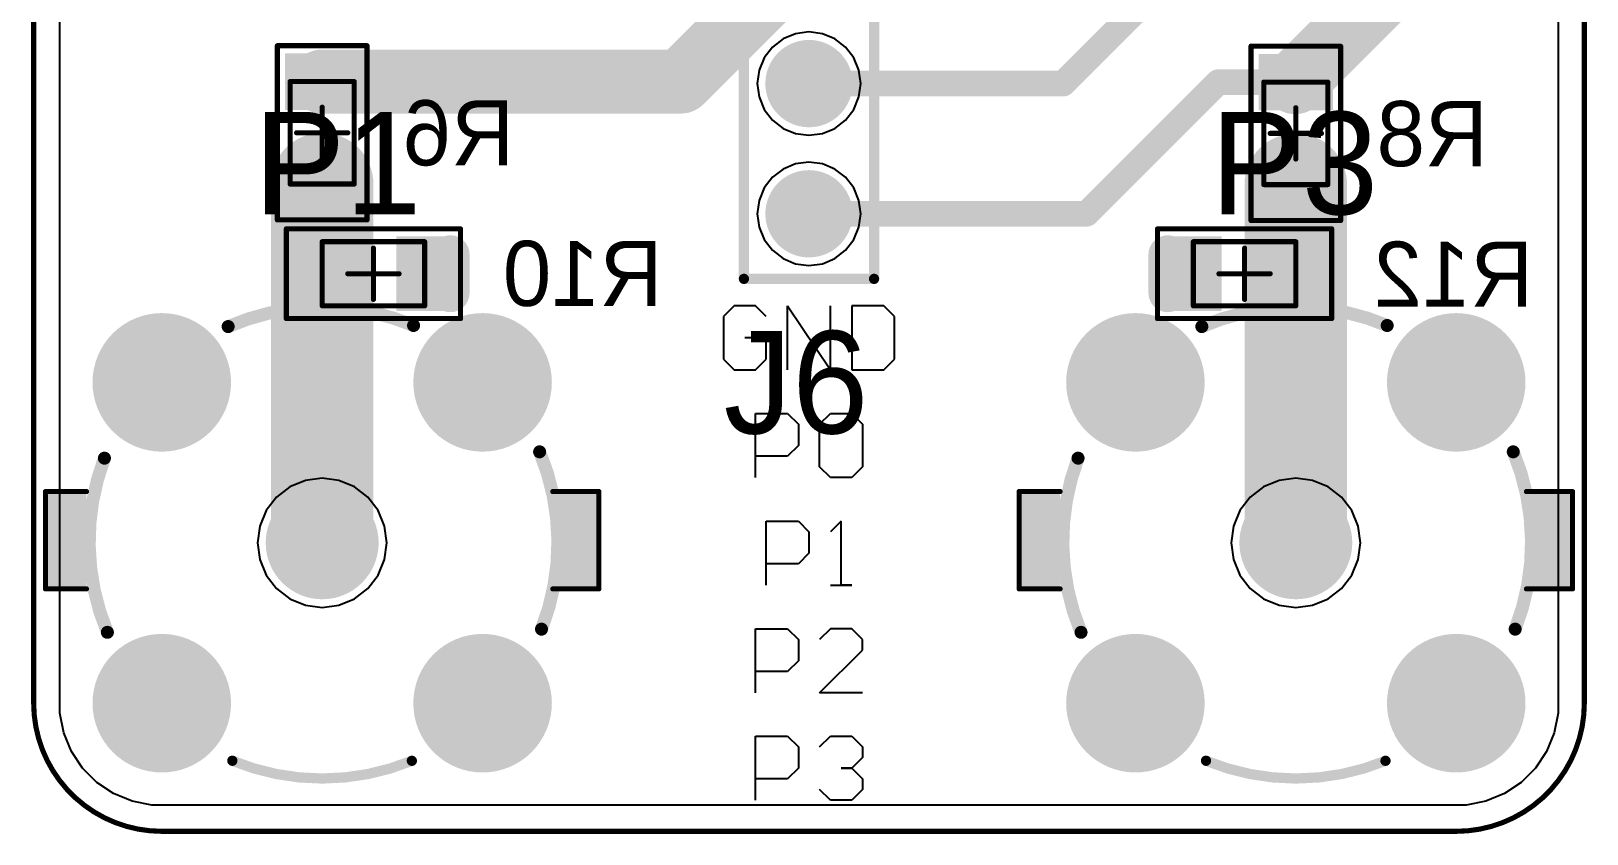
# Model space of a CAD drawing. Extents: x -15.2 to 15.2, y -17.2 to 17.2.
# Drawn here: x -15.18 to 15.18, y -17.18 to -1.52 of the extents above; entities that cross this region are included whole.
import ezdxf

# ---------------------------------------------------------------- set-up
doc = ezdxf.new("R2010")
doc.units = 0
doc.layers.get('0').update_dxf_attribs({"linetype": 'CONTINUOUS'})
for name, color, linetype in [('BOTTOMLAYER', 5, 'CONTINUOUS'), ('BOTTOMOVERLAY', 54, 'CONTINUOUS'), ('BOTTOMPASTE', 16, 'CONTINUOUS'), ('BOTTOMSOLDER', 6, 'CONTINUOUS'), ('MECHANICAL1', 6, 'CONTINUOUS'), ('MECHANICAL13', 56, 'CONTINUOUS'), ('MECHANICAL4', 56, 'CONTINUOUS'), ('MULTILAYER', 9, 'CONTINUOUS'), ('TOPLAYER', 1, 'CONTINUOUS'), ('TOPOVERLAY', 2, 'CONTINUOUS'), ('TOPSOLDER', 216, 'CONTINUOUS')]:
    doc.layers.add(name, color=color, linetype=linetype)

# ---------------------------------------------------------------- blocks, each defined once
blk = doc.blocks.new('0805R_B_1')
at = {"layer": 'BOTTOMLAYER'}
for points in [[(-1.45, 0.625), (-1.45, -0.625), (-0.55, 0.625), (-0.55, -0.625)], [(0.55, 0.625), (0.55, -0.625), (1.45, 0.625), (1.45, -0.625)]]:
    blk.add_solid(points, dxfattribs=at)
at = {"layer": 'BOTTOMPASTE'}
for points in [[(-1.45, 0.625), (-1.45, -0.625), (-0.55, 0.625), (-0.55, -0.625)], [(0.55, 0.625), (0.55, -0.625), (1.45, 0.625), (1.45, -0.625)]]:
    blk.add_solid(points, dxfattribs=at)
at = {"layer": 'BOTTOMSOLDER'}
for points in [[(-1.552, 0.727), (-1.552, -0.727), (-0.448, 0.727), (-0.448, -0.727)], [(0.448, 0.727), (0.448, -0.727), (1.552, 0.727), (1.552, -0.727)]]:
    blk.add_solid(points, dxfattribs=at)
at = {"layer": 'MECHANICAL13', "const_width": 0.1}
for points in [[(-1.7, 0.875), (-1.7, -0.875)], [(1.7, 0.875), (-1.7, 0.875)], [(1.7, 0.875), (1.7, -0.875)], [(-1, 0.625), (-1, -0.625)], [(1, 0.625), (-1, 0.625)], [(1, 0.625), (1, -0.625)], [(0, 0.5), (0, -0.5)], [(0.5, 0), (-0.5, 0)], [(1, -0.625), (-1, -0.625)], [(1.7, -0.875), (-1.7, -0.875)]]:
    blk.add_lwpolyline(points, dxfattribs=at)
at = {"layer": 'MECHANICAL13', "const_width": 0.05}
for points in [[(-1.725, 0.875, 1), (-1.675, 0.875, 1)], [(-1.725, 0.875, 1), (-1.675, 0.875, 1)], [(1.675, 0.875, 1), (1.725, 0.875, 1)], [(1.675, 0.875, 1), (1.725, 0.875, 1)], [(-1.025, 0.625, 1), (-0.975, 0.625, 1)], [(-1.025, 0.625, 1), (-0.975, 0.625, 1)], [(0.975, 0.625, 1), (1.025, 0.625, 1)], [(0.975, 0.625, 1), (1.025, 0.625, 1)], [(-0.025, 0.5, 1), (0.025, 0.5, 1)], [(-0.525, 0, 1), (-0.475, 0, 1)], [(0.475, 0, 1), (0.525, 0, 1)], [(-1.025, -0.625, 1), (-0.975, -0.625, 1)], [(-1.025, -0.625, 1), (-0.975, -0.625, 1)], [(-0.025, -0.5, 1), (0.025, -0.5, 1)], [(0.975, -0.625, 1), (1.025, -0.625, 1)], [(0.975, -0.625, 1), (1.025, -0.625, 1)], [(-1.725, -0.875, 1), (-1.675, -0.875, 1)], [(-1.725, -0.875, 1), (-1.675, -0.875, 1)], [(1.675, -0.875, 1), (1.725, -0.875, 1)], [(1.675, -0.875, 1), (1.725, -0.875, 1)]]:
    blk.add_lwpolyline(points, format="xyb", close=True, dxfattribs=at)
blk = doc.blocks.new('0805R_B_3')
at = {"layer": 'BOTTOMLAYER'}
for points in [[(-1.45, 0.625), (-1.45, -0.625), (-0.55, 0.625), (-0.55, -0.625)], [(0.55, 0.625), (0.55, -0.625), (1.45, 0.625), (1.45, -0.625)]]:
    blk.add_solid(points, dxfattribs=at)
at = {"layer": 'BOTTOMPASTE'}
for points in [[(-1.45, 0.625), (-1.45, -0.625), (-0.55, 0.625), (-0.55, -0.625)], [(0.55, 0.625), (0.55, -0.625), (1.45, 0.625), (1.45, -0.625)]]:
    blk.add_solid(points, dxfattribs=at)
at = {"layer": 'BOTTOMSOLDER'}
for points in [[(-1.552, 0.727), (-1.552, -0.727), (-0.448, 0.727), (-0.448, -0.727)], [(0.448, 0.727), (0.448, -0.727), (1.552, 0.727), (1.552, -0.727)]]:
    blk.add_solid(points, dxfattribs=at)
at = {"layer": 'MECHANICAL13', "const_width": 0.1}
for points in [[(-1.7, 0.875), (-1.7, -0.875)], [(-1.7, 0.875), (1.7, 0.875)], [(1.7, 0.875), (1.7, -0.875)], [(-1, 0.625), (-1, -0.625)], [(-1, 0.625), (1, 0.625)], [(1, 0.625), (1, -0.625)], [(0, 0.5), (0, -0.5)], [(-0.5, 0), (0.5, 0)], [(-1, -0.625), (1, -0.625)], [(-1.7, -0.875), (1.7, -0.875)]]:
    blk.add_lwpolyline(points, dxfattribs=at)
at = {"layer": 'MECHANICAL13', "const_width": 0.05}
for points in [[(-1.725, 0.875, 1), (-1.675, 0.875, 1)], [(-1.725, 0.875, 1), (-1.675, 0.875, 1)], [(1.675, 0.875, 1), (1.725, 0.875, 1)], [(1.675, 0.875, 1), (1.725, 0.875, 1)], [(-1.025, 0.625, 1), (-0.975, 0.625, 1)], [(-1.025, 0.625, 1), (-0.975, 0.625, 1)], [(0.975, 0.625, 1), (1.025, 0.625, 1)], [(0.975, 0.625, 1), (1.025, 0.625, 1)], [(-0.025, 0.5, 1), (0.025, 0.5, 1)], [(-0.525, 0, 1), (-0.475, 0, 1)], [(0.475, 0, 1), (0.525, 0, 1)], [(-1.025, -0.625, 1), (-0.975, -0.625, 1)], [(-1.025, -0.625, 1), (-0.975, -0.625, 1)], [(-0.025, -0.5, 1), (0.025, -0.5, 1)], [(0.975, -0.625, 1), (1.025, -0.625, 1)], [(0.975, -0.625, 1), (1.025, -0.625, 1)], [(-1.725, -0.875, 1), (-1.675, -0.875, 1)], [(-1.725, -0.875, 1), (-1.675, -0.875, 1)], [(1.675, -0.875, 1), (1.725, -0.875, 1)], [(1.675, -0.875, 1), (1.725, -0.875, 1)]]:
    blk.add_lwpolyline(points, format="xyb", close=True, dxfattribs=at)
blk = doc.blocks.new('BNC_S________10')
at = {"layer": 'BOTTOMLAYER'}
for points, const_width in [([(-3.755, 3.13, 1), (-2.505, 3.13, 1)], 1.25), ([(2.505, 3.13, 1), (3.755, 3.13, 1)], 1.25), ([(-0.5, 0, 1), (0.5, 0, 1)], 1), ([(-3.755, -3.13, 1), (-2.505, -3.13, 1)], 1.25), ([(2.505, -3.13, 1), (3.755, -3.13, 1)], 1.25)]:
    blk.add_lwpolyline(points, format="xyb", close=True, dxfattribs=dict(at, const_width=const_width))
at = {"layer": 'BOTTOMSOLDER'}
for points, const_width in [([(-3.806, 3.13, 1), (-2.454, 3.13, 1)], 1.352), ([(2.454, 3.13, 1), (3.806, 3.13, 1)], 1.352), ([(-0.551, 0, 1), (0.551, 0, 1)], 1.102), ([(-3.806, -3.13, 1), (-2.454, -3.13, 1)], 1.352), ([(2.454, -3.13, 1), (3.806, -3.13, 1)], 1.352)]:
    blk.add_lwpolyline(points, format="xyb", close=True, dxfattribs=dict(at, const_width=const_width))
at = {"layer": 'MULTILAYER'}
for points, const_width in [([(-3.755, 3.13, 1), (-2.505, 3.13, 1)], 1.25), ([(2.505, 3.13, 1), (3.755, 3.13, 1)], 1.25), ([(-0.5, 0, 1), (0.5, 0, 1)], 1), ([(-3.755, -3.13, 1), (-2.505, -3.13, 1)], 1.25), ([(2.505, -3.13, 1), (3.755, -3.13, 1)], 1.25)]:
    blk.add_lwpolyline(points, format="xyb", close=True, dxfattribs=dict(at, const_width=const_width))
at = {"layer": 'TOPLAYER'}
for points, const_width in [([(-3.755, 3.13, 1), (-2.505, 3.13, 1)], 1.25), ([(2.505, 3.13, 1), (3.755, 3.13, 1)], 1.25), ([(-0.5, 0, 1), (0.5, 0, 1)], 1), ([(-3.755, -3.13, 1), (-2.505, -3.13, 1)], 1.25), ([(2.505, -3.13, 1), (3.755, -3.13, 1)], 1.25)]:
    blk.add_lwpolyline(points, format="xyb", close=True, dxfattribs=dict(at, const_width=const_width))
at = {"layer": 'TOPOVERLAY'}
for points, const_width in [([(-1.834, 4.219, -0.204893), (1.784, 4.24)], 0.254), ([(4.244, 1.775, -0.195177), (4.28, -1.685)], 0.254), ([(-4.192, -1.747, -0.19149), (-4.25, 1.651)], 0.254), ([(1.75, -4.254, -0.197833), (-1.753, -4.253)], 0.2)]:
    blk.add_lwpolyline(points, format="xyb", dxfattribs=dict(at, const_width=const_width))
for points, const_width in [([(-1.898, 4.219, 1), (-1.771, 4.219, 1)], 0.127), ([(1.72, 4.24, 1), (1.847, 4.24, 1)], 0.127), ([(4.18, 1.775, 1), (4.307, 1.775, 1)], 0.127), ([(-4.313, 1.651, 1), (-4.186, 1.651, 1)], 0.127), ([(-5.425, 1, 1), (-5.375, 1, 1)], 0.05), ([(-5.425, 1, 1), (-5.375, 1, 1)], 0.05), ([(-4.625, 1, 1), (-4.575, 1, 1)], 0.05), ([(4.475, 1, 1), (4.525, 1, 1)], 0.05), ([(5.375, 1, 1), (5.425, 1, 1)], 0.05), ([(5.375, 1, 1), (5.425, 1, 1)], 0.05), ([(-5.425, -0.9, 1), (-5.375, -0.9, 1)], 0.05), ([(-5.425, -0.9, 1), (-5.375, -0.9, 1)], 0.05), ([(-4.625, -0.9, 1), (-4.575, -0.9, 1)], 0.05), ([(4.475, -0.9, 1), (4.525, -0.9, 1)], 0.05), ([(5.375, -0.9, 1), (5.425, -0.9, 1)], 0.05), ([(5.375, -0.9, 1), (5.425, -0.9, 1)], 0.05), ([(-4.255, -1.747, 1), (-4.128, -1.747, 1)], 0.127), ([(4.217, -1.685, 1), (4.344, -1.685, 1)], 0.127), ([(-1.803, -4.253, 1), (-1.703, -4.253, 1)], 0.1), ([(1.7, -4.254, 1), (1.8, -4.254, 1)], 0.1)]:
    blk.add_lwpolyline(points, format="xyb", close=True, dxfattribs=dict(at, const_width=const_width))
at = {"layer": 'TOPOVERLAY', "const_width": 0.1}
for points in [[(-5.4, 1), (-4.6, 1)], [(-5.4, -0.9), (-5.4, 1)], [(4.5, 1), (5.4, 1)], [(5.4, -0.9), (5.4, 1)], [(-5.4, -0.9), (-4.6, -0.9)], [(4.5, -0.9), (5.4, -0.9)]]:
    blk.add_lwpolyline(points, dxfattribs=at)
at = {"layer": 'TOPOVERLAY'}
for points in [[(-5.4, -0.9), (-4.6, -0.9), (-5.4, 1), (-4.6, 1)], [(4.6, -0.9), (5.4, -0.9), (4.6, 1), (5.4, 1)]]:
    blk.add_solid(points, dxfattribs=at)
at = {"layer": 'TOPSOLDER'}
for points, const_width in [([(-3.806, 3.13, 1), (-2.454, 3.13, 1)], 1.352), ([(2.454, 3.13, 1), (3.806, 3.13, 1)], 1.352), ([(-0.551, 0, 1), (0.551, 0, 1)], 1.102), ([(-3.806, -3.13, 1), (-2.454, -3.13, 1)], 1.352), ([(2.454, -3.13, 1), (3.806, -3.13, 1)], 1.352)]:
    blk.add_lwpolyline(points, format="xyb", close=True, dxfattribs=dict(at, const_width=const_width))
blk = doc.blocks.new('BNC_S________12')
at = {"layer": 'BOTTOMLAYER'}
for points, const_width in [([(-3.755, 3.13, 1), (-2.505, 3.13, 1)], 1.25), ([(2.505, 3.13, 1), (3.755, 3.13, 1)], 1.25), ([(-0.5, 0, 1), (0.5, 0, 1)], 1), ([(-3.755, -3.13, 1), (-2.505, -3.13, 1)], 1.25), ([(2.505, -3.13, 1), (3.755, -3.13, 1)], 1.25)]:
    blk.add_lwpolyline(points, format="xyb", close=True, dxfattribs=dict(at, const_width=const_width))
at = {"layer": 'BOTTOMSOLDER'}
for points, const_width in [([(-3.806, 3.13, 1), (-2.454, 3.13, 1)], 1.352), ([(2.454, 3.13, 1), (3.806, 3.13, 1)], 1.352), ([(-0.551, 0, 1), (0.551, 0, 1)], 1.102), ([(-3.806, -3.13, 1), (-2.454, -3.13, 1)], 1.352), ([(2.454, -3.13, 1), (3.806, -3.13, 1)], 1.352)]:
    blk.add_lwpolyline(points, format="xyb", close=True, dxfattribs=dict(at, const_width=const_width))
at = {"layer": 'MULTILAYER'}
for points, const_width in [([(-3.755, 3.13, 1), (-2.505, 3.13, 1)], 1.25), ([(2.505, 3.13, 1), (3.755, 3.13, 1)], 1.25), ([(-0.5, 0, 1), (0.5, 0, 1)], 1), ([(-3.755, -3.13, 1), (-2.505, -3.13, 1)], 1.25), ([(2.505, -3.13, 1), (3.755, -3.13, 1)], 1.25)]:
    blk.add_lwpolyline(points, format="xyb", close=True, dxfattribs=dict(at, const_width=const_width))
at = {"layer": 'TOPLAYER'}
for points, const_width in [([(-3.755, 3.13, 1), (-2.505, 3.13, 1)], 1.25), ([(2.505, 3.13, 1), (3.755, 3.13, 1)], 1.25), ([(-0.5, 0, 1), (0.5, 0, 1)], 1), ([(-3.755, -3.13, 1), (-2.505, -3.13, 1)], 1.25), ([(2.505, -3.13, 1), (3.755, -3.13, 1)], 1.25)]:
    blk.add_lwpolyline(points, format="xyb", close=True, dxfattribs=dict(at, const_width=const_width))
at = {"layer": 'TOPOVERLAY'}
for points, const_width in [([(-1.834, 4.219, -0.204893), (1.784, 4.24)], 0.254), ([(4.244, 1.775, -0.195177), (4.28, -1.685)], 0.254), ([(-4.192, -1.747, -0.19149), (-4.25, 1.651)], 0.254), ([(1.75, -4.254, -0.197833), (-1.753, -4.253)], 0.2)]:
    blk.add_lwpolyline(points, format="xyb", dxfattribs=dict(at, const_width=const_width))
for points, const_width in [([(-1.898, 4.219, 1), (-1.771, 4.219, 1)], 0.127), ([(1.72, 4.24, 1), (1.847, 4.24, 1)], 0.127), ([(4.18, 1.775, 1), (4.307, 1.775, 1)], 0.127), ([(-4.313, 1.651, 1), (-4.186, 1.651, 1)], 0.127), ([(-5.425, 1, 1), (-5.375, 1, 1)], 0.05), ([(-5.425, 1, 1), (-5.375, 1, 1)], 0.05), ([(-4.625, 1, 1), (-4.575, 1, 1)], 0.05), ([(4.475, 1, 1), (4.525, 1, 1)], 0.05), ([(5.375, 1, 1), (5.425, 1, 1)], 0.05), ([(5.375, 1, 1), (5.425, 1, 1)], 0.05), ([(-5.425, -0.9, 1), (-5.375, -0.9, 1)], 0.05), ([(-5.425, -0.9, 1), (-5.375, -0.9, 1)], 0.05), ([(-4.625, -0.9, 1), (-4.575, -0.9, 1)], 0.05), ([(4.475, -0.9, 1), (4.525, -0.9, 1)], 0.05), ([(5.375, -0.9, 1), (5.425, -0.9, 1)], 0.05), ([(5.375, -0.9, 1), (5.425, -0.9, 1)], 0.05), ([(-4.255, -1.747, 1), (-4.128, -1.747, 1)], 0.127), ([(4.217, -1.685, 1), (4.344, -1.685, 1)], 0.127), ([(-1.803, -4.253, 1), (-1.703, -4.253, 1)], 0.1), ([(1.7, -4.254, 1), (1.8, -4.254, 1)], 0.1)]:
    blk.add_lwpolyline(points, format="xyb", close=True, dxfattribs=dict(at, const_width=const_width))
at = {"layer": 'TOPOVERLAY', "const_width": 0.1}
for points in [[(-5.4, 1), (-4.6, 1)], [(-5.4, -0.9), (-5.4, 1)], [(4.5, 1), (5.4, 1)], [(5.4, -0.9), (5.4, 1)], [(-5.4, -0.9), (-4.6, -0.9)], [(4.5, -0.9), (5.4, -0.9)]]:
    blk.add_lwpolyline(points, dxfattribs=at)
at = {"layer": 'TOPOVERLAY'}
for points in [[(-5.4, -0.9), (-4.6, -0.9), (-5.4, 1), (-4.6, 1)], [(4.6, -0.9), (5.4, -0.9), (4.6, 1), (5.4, 1)]]:
    blk.add_solid(points, dxfattribs=at)
at = {"layer": 'TOPSOLDER'}
for points, const_width in [([(-3.806, 3.13, 1), (-2.454, 3.13, 1)], 1.352), ([(2.454, 3.13, 1), (3.806, 3.13, 1)], 1.352), ([(-0.551, 0, 1), (0.551, 0, 1)], 1.102), ([(-3.806, -3.13, 1), (-2.454, -3.13, 1)], 1.352), ([(2.454, -3.13, 1), (3.806, -3.13, 1)], 1.352)]:
    blk.add_lwpolyline(points, format="xyb", close=True, dxfattribs=dict(at, const_width=const_width))
blk = doc.blocks.new('0805R_B_14')
at = {"layer": 'BOTTOMLAYER'}
for points in [[(-1.45, 0.625), (-1.45, -0.625), (-0.55, 0.625), (-0.55, -0.625)], [(0.55, 0.625), (0.55, -0.625), (1.45, 0.625), (1.45, -0.625)]]:
    blk.add_solid(points, dxfattribs=at)
at = {"layer": 'BOTTOMPASTE'}
for points in [[(-1.45, 0.625), (-1.45, -0.625), (-0.55, 0.625), (-0.55, -0.625)], [(0.55, 0.625), (0.55, -0.625), (1.45, 0.625), (1.45, -0.625)]]:
    blk.add_solid(points, dxfattribs=at)
at = {"layer": 'BOTTOMSOLDER'}
for points in [[(-1.552, 0.727), (-1.552, -0.727), (-0.448, 0.727), (-0.448, -0.727)], [(0.448, 0.727), (0.448, -0.727), (1.552, 0.727), (1.552, -0.727)]]:
    blk.add_solid(points, dxfattribs=at)
at = {"layer": 'MECHANICAL13', "const_width": 0.1}
for points in [[(-1.7, 0.875), (-1.7, -0.875)], [(-1.7, 0.875), (1.7, 0.875)], [(1.7, 0.875), (1.7, -0.875)], [(-1, 0.625), (-1, -0.625)], [(-1, 0.625), (1, 0.625)], [(1, 0.625), (1, -0.625)], [(0, 0.5), (0, -0.5)], [(-0.5, 0), (0.5, 0)], [(-1, -0.625), (1, -0.625)], [(-1.7, -0.875), (1.7, -0.875)]]:
    blk.add_lwpolyline(points, dxfattribs=at)
at = {"layer": 'MECHANICAL13', "const_width": 0.05}
for points in [[(-1.725, 0.875, 1), (-1.675, 0.875, 1)], [(-1.725, 0.875, 1), (-1.675, 0.875, 1)], [(1.675, 0.875, 1), (1.725, 0.875, 1)], [(1.675, 0.875, 1), (1.725, 0.875, 1)], [(-1.025, 0.625, 1), (-0.975, 0.625, 1)], [(-1.025, 0.625, 1), (-0.975, 0.625, 1)], [(0.975, 0.625, 1), (1.025, 0.625, 1)], [(0.975, 0.625, 1), (1.025, 0.625, 1)], [(-0.025, 0.5, 1), (0.025, 0.5, 1)], [(-0.525, 0, 1), (-0.475, 0, 1)], [(0.475, 0, 1), (0.525, 0, 1)], [(-1.025, -0.625, 1), (-0.975, -0.625, 1)], [(-1.025, -0.625, 1), (-0.975, -0.625, 1)], [(-0.025, -0.5, 1), (0.025, -0.5, 1)], [(0.975, -0.625, 1), (1.025, -0.625, 1)], [(0.975, -0.625, 1), (1.025, -0.625, 1)], [(-1.725, -0.875, 1), (-1.675, -0.875, 1)], [(-1.725, -0.875, 1), (-1.675, -0.875, 1)], [(1.675, -0.875, 1), (1.725, -0.875, 1)], [(1.675, -0.875, 1), (1.725, -0.875, 1)]]:
    blk.add_lwpolyline(points, format="xyb", close=True, dxfattribs=at)
blk = doc.blocks.new('0805R_B_16')
at = {"layer": 'BOTTOMLAYER'}
for points in [[(-1.45, 0.625), (-1.45, -0.625), (-0.55, 0.625), (-0.55, -0.625)], [(0.55, 0.625), (0.55, -0.625), (1.45, 0.625), (1.45, -0.625)]]:
    blk.add_solid(points, dxfattribs=at)
at = {"layer": 'BOTTOMPASTE'}
for points in [[(-1.45, 0.625), (-1.45, -0.625), (-0.55, 0.625), (-0.55, -0.625)], [(0.55, 0.625), (0.55, -0.625), (1.45, 0.625), (1.45, -0.625)]]:
    blk.add_solid(points, dxfattribs=at)
at = {"layer": 'BOTTOMSOLDER'}
for points in [[(-1.552, 0.727), (-1.552, -0.727), (-0.448, 0.727), (-0.448, -0.727)], [(0.448, 0.727), (0.448, -0.727), (1.552, 0.727), (1.552, -0.727)]]:
    blk.add_solid(points, dxfattribs=at)
at = {"layer": 'MECHANICAL13', "const_width": 0.1}
for points in [[(-1.7, -0.875), (-1.7, 0.875)], [(-1.7, 0.875), (1.7, 0.875)], [(1.7, -0.875), (1.7, 0.875)], [(-1, -0.625), (-1, 0.625)], [(-1, 0.625), (1, 0.625)], [(1, -0.625), (1, 0.625)], [(0, -0.5), (0, 0.5)], [(-0.5, 0), (0.5, 0)], [(-1, -0.625), (1, -0.625)], [(-1.7, -0.875), (1.7, -0.875)]]:
    blk.add_lwpolyline(points, dxfattribs=at)
at = {"layer": 'MECHANICAL13', "const_width": 0.05}
for points in [[(-1.725, 0.875, 1), (-1.675, 0.875, 1)], [(-1.725, 0.875, 1), (-1.675, 0.875, 1)], [(1.675, 0.875, 1), (1.725, 0.875, 1)], [(1.675, 0.875, 1), (1.725, 0.875, 1)], [(-1.025, 0.625, 1), (-0.975, 0.625, 1)], [(-1.025, 0.625, 1), (-0.975, 0.625, 1)], [(0.975, 0.625, 1), (1.025, 0.625, 1)], [(0.975, 0.625, 1), (1.025, 0.625, 1)], [(-0.025, 0.5, 1), (0.025, 0.5, 1)], [(-0.525, 0, 1), (-0.475, 0, 1)], [(0.475, 0, 1), (0.525, 0, 1)], [(-1.025, -0.625, 1), (-0.975, -0.625, 1)], [(-1.025, -0.625, 1), (-0.975, -0.625, 1)], [(-0.025, -0.5, 1), (0.025, -0.5, 1)], [(0.975, -0.625, 1), (1.025, -0.625, 1)], [(0.975, -0.625, 1), (1.025, -0.625, 1)], [(-1.725, -0.875, 1), (-1.675, -0.875, 1)], [(-1.725, -0.875, 1), (-1.675, -0.875, 1)], [(1.675, -0.875, 1), (1.725, -0.875, 1)], [(1.675, -0.875, 1), (1.725, -0.875, 1)]]:
    blk.add_lwpolyline(points, format="xyb", close=True, dxfattribs=at)
blk = doc.blocks.new('HDR1X5_18')
at = {"layer": 'BOTTOMLAYER', "const_width": 0.75}
for points in [[(2.165, 0, 1), (2.915, 0, 1)], [(4.705, 0, 1), (5.455, 0, 1)], [(7.245, 0, 1), (7.995, 0, 1)], [(9.785, 0, 1), (10.535, 0, 1)]]:
    blk.add_lwpolyline(points, format="xyb", close=True, dxfattribs=at)
at = {"layer": 'BOTTOMLAYER'}
blk.add_solid([(-0.75, -0.75), (0.75, -0.75), (-0.75, 0.75), (0.75, 0.75)], dxfattribs=at)
at = {"layer": 'BOTTOMSOLDER', "const_width": 0.852}
for points in [[(2.114, 0, 1), (2.966, 0, 1)], [(4.654, 0, 1), (5.506, 0, 1)], [(7.194, 0, 1), (8.046, 0, 1)], [(9.734, 0, 1), (10.586, 0, 1)]]:
    blk.add_lwpolyline(points, format="xyb", close=True, dxfattribs=at)
at = {"layer": 'BOTTOMSOLDER'}
blk.add_solid([(-0.852, -0.852), (0.852, -0.852), (-0.852, 0.852), (0.852, 0.852)], dxfattribs=at)
at = {"layer": 'MULTILAYER', "const_width": 0.75}
for points in [[(2.165, 0, 1), (2.915, 0, 1)], [(4.705, 0, 1), (5.455, 0, 1)], [(7.245, 0, 1), (7.995, 0, 1)], [(9.785, 0, 1), (10.535, 0, 1)]]:
    blk.add_lwpolyline(points, format="xyb", close=True, dxfattribs=at)
at = {"layer": 'MULTILAYER'}
blk.add_solid([(-0.75, -0.75), (0.75, -0.75), (-0.75, 0.75), (0.75, 0.75)], dxfattribs=at)
at = {"layer": 'TOPLAYER', "const_width": 0.75}
for points in [[(2.165, 0, 1), (2.915, 0, 1)], [(4.705, 0, 1), (5.455, 0, 1)], [(7.245, 0, 1), (7.995, 0, 1)], [(9.785, 0, 1), (10.535, 0, 1)]]:
    blk.add_lwpolyline(points, format="xyb", close=True, dxfattribs=at)
at = {"layer": 'TOPLAYER'}
blk.add_solid([(-0.75, -0.75), (0.75, -0.75), (-0.75, 0.75), (0.75, 0.75)], dxfattribs=at)
at = {"layer": 'TOPOVERLAY', "const_width": 0.2}
for points in [[(11.43, 1.27), (-1.27, 1.27)], [(-1.27, -1.27), (-1.27, 1.27)], [(11.43, -1.27), (11.43, 1.27)], [(11.43, -1.27), (-1.27, -1.27)]]:
    blk.add_lwpolyline(points, dxfattribs=at)
at = {"layer": 'TOPOVERLAY', "const_width": 0.1}
for points in [[(-1.32, 1.27, 1), (-1.22, 1.27, 1)], [(-1.32, 1.27, 1), (-1.22, 1.27, 1)], [(11.38, 1.27, 1), (11.48, 1.27, 1)], [(11.38, 1.27, 1), (11.48, 1.27, 1)], [(-1.32, -1.27, 1), (-1.22, -1.27, 1)], [(-1.32, -1.27, 1), (-1.22, -1.27, 1)], [(11.38, -1.27, 1), (11.48, -1.27, 1)], [(11.38, -1.27, 1), (11.48, -1.27, 1)]]:
    blk.add_lwpolyline(points, format="xyb", close=True, dxfattribs=at)
at = {"layer": 'TOPSOLDER', "const_width": 0.852}
for points in [[(2.114, 0, 1), (2.966, 0, 1)], [(4.654, 0, 1), (5.506, 0, 1)], [(7.194, 0, 1), (8.046, 0, 1)], [(9.734, 0, 1), (10.586, 0, 1)]]:
    blk.add_lwpolyline(points, format="xyb", close=True, dxfattribs=at)
at = {"layer": 'TOPSOLDER'}
blk.add_solid([(-0.852, -0.852), (0.852, -0.852), (-0.852, 0.852), (0.852, 0.852)], dxfattribs=at)

msp = doc.modelspace()

# ---------------------------------------------------------------- linework, layer by layer
at = {"layer": 'BOTTOMLAYER'}
for points, const_width in [([(-2.5, -2.5), (0, 0)], 1.25), ([(9.489, -2.511), (12, 0)], 1.25), ([(4.96, -2.54), (7.5, 0)], 0.5), ([(-9.5, -2.5), (-2.5, -2.5)], 1.25), ([(0, -2.54), (4.96, -2.54)], 0.5), ([(5.418, -5.08), (7.987, -2.511)], 0.5), ([(7.987, -2.511), (9.489, -2.511)], 0.5), ([(-9.5, -11.5), (-9.5, -4.5)], 2), ([(9.5, -11.5), (9.5, -4.511)], 2), ([(9.5, -4.511), (9.5, -4.5)], 1.5), ([(0, -5.08), (5.418, -5.08)], 0.5), ([(-7, -6.625), (-7, -5.875)], 0.75), ([(7, -6.625), (7, -5.875)], 0.75)]:
    msp.add_lwpolyline(points, dxfattribs=dict(at, const_width=const_width))
for points, const_width in [([(-9.813, -2.5, 1), (-9.188, -2.5, 1)], 0.625), ([(-2.812, -2.5, 1), (-2.188, -2.5, 1)], 0.625), ([(-2.812, -2.5, 1), (-2.188, -2.5, 1)], 0.625), ([(9.176, -2.511, 1), (9.801, -2.511, 1)], 0.625), ([(-0.125, -2.54, 1), (0.125, -2.54, 1)], 0.25), ([(4.835, -2.54, 1), (5.085, -2.54, 1)], 0.25), ([(4.835, -2.54, 1), (5.085, -2.54, 1)], 0.25), ([(7.862, -2.511, 1), (8.112, -2.511, 1)], 0.25), ([(7.862, -2.511, 1), (8.112, -2.511, 1)], 0.25), ([(9.364, -2.511, 1), (9.614, -2.511, 1)], 0.25), ([(-10, -4.5, 1), (-9, -4.5, 1)], 1), ([(9, -4.511, 1), (10, -4.511, 1)], 1), ([(9.125, -4.5, 1), (9.875, -4.5, 1)], 0.75), ([(9.125, -4.511, 1), (9.875, -4.511, 1)], 0.75), ([(-0.125, -5.08, 1), (0.125, -5.08, 1)], 0.25), ([(5.293, -5.08, 1), (5.543, -5.08, 1)], 0.25), ([(5.293, -5.08, 1), (5.543, -5.08, 1)], 0.25), ([(-7.187, -5.875, 1), (-6.812, -5.875, 1)], 0.375), ([(-7.187, -5.875, 1), (-6.812, -5.875, 1)], 0.375), ([(6.812, -5.875, 1), (7.187, -5.875, 1)], 0.375), ([(6.812, -5.875, 1), (7.187, -5.875, 1)], 0.375), ([(-7.187, -6.625, 1), (-6.812, -6.625, 1)], 0.375), ([(-7.187, -6.625, 1), (-6.812, -6.625, 1)], 0.375), ([(6.812, -6.625, 1), (7.187, -6.625, 1)], 0.375), ([(6.812, -6.625, 1), (7.187, -6.625, 1)], 0.375), ([(-10, -11.5, 1), (-9, -11.5, 1)], 1), ([(9, -11.5, 1), (10, -11.5, 1)], 1)]:
    msp.add_lwpolyline(points, format="xyb", close=True, dxfattribs=dict(at, const_width=const_width))
at = {"layer": 'MECHANICAL4', "const_width": 0.1}
for points in [[(-15.13, -14.63), (-15.13, 14.63)], [(15.13, -14.63), (15.13, 14.63)], [(-12.63, -17.13), (12.63, -17.13)]]:
    msp.add_lwpolyline(points, dxfattribs=at)
at = {"layer": 'MECHANICAL4', "const_width": 0.05}
for points in [[(-15.155, -14.63, 1), (-15.105, -14.63, 1)], [(-15.155, -14.63, 1), (-15.105, -14.63, 1)], [(15.105, -14.63, 1), (15.155, -14.63, 1)], [(15.105, -14.63, 1), (15.155, -14.63, 1)], [(-12.655, -17.13, 1), (-12.605, -17.13, 1)], [(-12.655, -17.13, 1), (-12.605, -17.13, 1)], [(12.605, -17.13, 1), (12.655, -17.13, 1)], [(12.605, -17.13, 1), (12.655, -17.13, 1)]]:
    msp.add_lwpolyline(points, format="xyb", close=True, dxfattribs=at)
at = {"layer": 'MECHANICAL4', "const_width": 0.1}
for points in [[(-12.63, -17.13, -0.414214), (-15.13, -14.63)], [(15.13, -14.63, -0.414214), (12.63, -17.13)]]:
    msp.add_lwpolyline(points, format="xyb", dxfattribs=at)
at = {"layer": 'MULTILAYER', "const_width": 0.375}
for points in [[(-7.187, -5.875, 1), (-6.812, -5.875, 1)], [(6.812, -5.875, 1), (7.187, -5.875, 1)], [(-7.187, -6.625, 1), (-6.812, -6.625, 1)], [(6.812, -6.625, 1), (7.187, -6.625, 1)]]:
    msp.add_lwpolyline(points, format="xyb", close=True, dxfattribs=at)
at = {"layer": 'TOPLAYER'}
for p, q in [((-14.62, -14.63), (-14.62, 14.63)), ((14.62, 14.63), (14.62, -14.63)), ((-0.504, -1.667), (-0.713, -1.827)), ((-0.261, -1.566), (-0.504, -1.667)), ((0, -1.531), (-0.261, -1.566)), ((0.261, -1.566), (0, -1.531)), ((0.504, -1.667), (0.261, -1.566)), ((0.713, -1.827), (0.504, -1.667)), ((-0.873, -2.036), (-0.974, -2.279)), ((-0.713, -1.827), (-0.873, -2.036)), ((0.873, -2.036), (0.713, -1.827)), ((0.974, -2.279), (0.873, -2.036)), ((-0.974, -2.279), (-1.009, -2.54)), ((1.009, -2.54), (0.974, -2.279)), ((-1.009, -2.54), (-0.974, -2.801)), ((0.974, -2.801), (1.009, -2.54)), ((-0.974, -2.801), (-0.873, -3.044)), ((0.873, -3.044), (0.974, -2.801)), ((-0.873, -3.044), (-0.713, -3.253)), ((-0.713, -3.253), (-0.504, -3.413)), ((0.504, -3.413), (0.713, -3.253)), ((0.713, -3.253), (0.873, -3.044)), ((-0.504, -3.413), (-0.261, -3.514)), ((-0.261, -3.514), (0, -3.549)), ((0, -3.549), (0.261, -3.514)), ((0.261, -3.514), (0.504, -3.413)), ((-0.504, -4.207), (-0.713, -4.367)), ((-0.261, -4.106), (-0.504, -4.207)), ((0, -4.071), (-0.261, -4.106)), ((0.261, -4.106), (0, -4.071)), ((0.504, -4.207), (0.261, -4.106)), ((0.713, -4.367), (0.504, -4.207)), ((-0.713, -4.367), (-0.873, -4.576)), ((0.873, -4.576), (0.713, -4.367)), ((-0.974, -4.819), (-1.009, -5.08)), ((-0.873, -4.576), (-0.974, -4.819)), ((0.974, -4.819), (0.873, -4.576)), ((1.009, -5.08), (0.974, -4.819)), ((-1.009, -5.08), (-0.974, -5.341)), ((0.974, -5.341), (1.009, -5.08)), ((-0.974, -5.341), (-0.873, -5.584)), ((0.873, -5.584), (0.974, -5.341)), ((-0.873, -5.584), (-0.713, -5.793)), ((0.713, -5.793), (0.873, -5.584)), ((-0.713, -5.793), (-0.504, -5.953)), ((-0.504, -5.953), (-0.261, -6.054)), ((-0.261, -6.054), (0, -6.089)), ((0, -6.089), (0.261, -6.054)), ((0.261, -6.054), (0.504, -5.953)), ((0.504, -5.953), (0.713, -5.793)), ((-9.826, -10.282), (-10.13, -10.408)), ((-9.5, -10.239), (-9.826, -10.282)), ((-9.174, -10.282), (-9.5, -10.239)), ((-8.87, -10.408), (-9.174, -10.282)), ((9.174, -10.282), (8.87, -10.408)), ((9.5, -10.239), (9.174, -10.282)), ((9.826, -10.282), (9.5, -10.239)), ((10.13, -10.408), (9.826, -10.282)), ((-10.392, -10.608), (-10.592, -10.87)), ((-10.13, -10.408), (-10.392, -10.608)), ((-8.608, -10.608), (-8.87, -10.408)), ((-8.408, -10.87), (-8.608, -10.608)), ((8.608, -10.608), (8.408, -10.87)), ((8.87, -10.408), (8.608, -10.608)), ((10.392, -10.608), (10.13, -10.408)), ((10.592, -10.87), (10.392, -10.608)), ((-10.592, -10.87), (-10.718, -11.174)), ((-8.282, -11.174), (-8.408, -10.87)), ((8.408, -10.87), (8.282, -11.174)), ((10.718, -11.174), (10.592, -10.87)), ((-10.718, -11.174), (-10.761, -11.5)), ((-8.239, -11.5), (-8.282, -11.174)), ((8.282, -11.174), (8.239, -11.5)), ((10.761, -11.5), (10.718, -11.174)), ((-10.761, -11.5), (-10.718, -11.826)), ((-8.282, -11.826), (-8.239, -11.5)), ((8.239, -11.5), (8.282, -11.826)), ((10.718, -11.826), (10.761, -11.5)), ((-10.718, -11.826), (-10.592, -12.13)), ((-8.408, -12.13), (-8.282, -11.826)), ((8.282, -11.826), (8.408, -12.13)), ((10.592, -12.13), (10.718, -11.826)), ((-10.592, -12.13), (-10.392, -12.392)), ((-8.608, -12.392), (-8.408, -12.13)), ((8.408, -12.13), (8.608, -12.392)), ((10.392, -12.392), (10.592, -12.13)), ((-10.392, -12.392), (-10.13, -12.592)), ((-8.87, -12.592), (-8.608, -12.392)), ((8.608, -12.392), (8.87, -12.592)), ((10.13, -12.592), (10.392, -12.392)), ((-10.13, -12.592), (-9.826, -12.718)), ((-9.826, -12.718), (-9.5, -12.761)), ((-9.5, -12.761), (-9.174, -12.718)), ((-9.174, -12.718), (-8.87, -12.592)), ((8.87, -12.592), (9.174, -12.718)), ((9.174, -12.718), (9.5, -12.761)), ((9.5, -12.761), (9.826, -12.718)), ((9.826, -12.718), (10.13, -12.592)), ((-14.62, -14.826), (-14.62, -14.63)), ((-14.544, -15.211), (-14.62, -14.826)), ((14.62, -14.826), (14.544, -15.211)), ((14.62, -14.63), (14.62, -14.826)), ((-14.394, -15.573), (-14.544, -15.211)), ((14.544, -15.211), (14.394, -15.573)), ((-14.176, -15.899), (-14.394, -15.573)), ((14.394, -15.573), (14.176, -15.899)), ((-13.899, -16.176), (-14.176, -15.899)), ((14.176, -15.899), (13.899, -16.176)), ((-13.573, -16.394), (-13.899, -16.176)), ((-13.211, -16.544), (-13.573, -16.394)), ((13.573, -16.394), (13.211, -16.544)), ((13.899, -16.176), (13.573, -16.394)), ((-12.826, -16.62), (-13.211, -16.544)), ((12.826, -16.62), (-12.826, -16.62)), ((13.211, -16.544), (12.826, -16.62))]:
    msp.add_line(p, q, dxfattribs=at)
at = {"layer": 'TOPLAYER', "const_width": 0.375}
for points in [[(-7.187, -5.875, 1), (-6.812, -5.875, 1)], [(6.812, -5.875, 1), (7.187, -5.875, 1)], [(-7.187, -6.625, 1), (-6.812, -6.625, 1)], [(6.812, -6.625, 1), (7.187, -6.625, 1)]]:
    msp.add_lwpolyline(points, format="xyb", close=True, dxfattribs=at)
at = {"layer": 'TOPOVERLAY'}
for p, q in [((-1.458, -6.878), (-1.666, -7.086)), ((-1.041, -6.878), (-1.458, -6.878)), ((-0.833, -7.086), (-1.041, -6.878)), ((-0.417, -8.127), (-0.417, -6.878)), ((-0.417, -6.878), (0.417, -8.127)), ((0.417, -8.127), (0.417, -6.878)), ((0.833, -6.878), (0.833, -8.127)), ((1.458, -6.878), (0.833, -6.878)), ((1.666, -7.086), (1.458, -6.878)), ((-1.666, -7.086), (-1.666, -7.919)), ((1.666, -7.919), (1.666, -7.086)), ((-0.833, -7.502), (-1.25, -7.502)), ((-0.833, -7.919), (-0.833, -7.502)), ((-1.666, -7.919), (-1.458, -8.127)), ((-1.458, -8.127), (-1.041, -8.127)), ((-1.041, -8.127), (-0.833, -7.919)), ((0.833, -8.127), (1.458, -8.127)), ((1.458, -8.127), (1.666, -7.919)), ((-1.041, -10.227), (-1.041, -8.977)), ((-1.041, -8.977), (-0.417, -8.977)), ((-0.417, -8.977), (-0.208, -9.185)), ((0.208, -9.185), (0.417, -8.977)), ((0.417, -8.977), (0.833, -8.977)), ((0.833, -8.977), (1.041, -9.185)), ((-0.208, -9.185), (-0.208, -9.602)), ((0.208, -10.018), (0.208, -9.185)), ((1.041, -9.185), (1.041, -10.018)), ((-0.208, -9.602), (-0.417, -9.81)), ((-0.417, -9.81), (-1.041, -9.81)), ((0.417, -10.227), (0.208, -10.018)), ((1.041, -10.018), (0.833, -10.227)), ((0.833, -10.227), (0.417, -10.227)), ((-0.833, -12.326), (-0.833, -11.077)), ((-0.833, -11.077), (-0.208, -11.077)), ((-0.208, -11.077), (0, -11.285)), ((0.625, -11.077), (0.417, -11.285)), ((0.625, -12.326), (0.625, -11.077)), ((0, -11.285), (0, -11.701)), ((0, -11.701), (-0.208, -11.91)), ((-0.208, -11.91), (-0.833, -11.91)), ((0.417, -12.326), (0.833, -12.326)), ((0.833, -12.326), (0.625, -12.326)), ((-1.041, -14.426), (-1.041, -13.176)), ((-1.041, -13.176), (-0.417, -13.176)), ((-0.417, -13.176), (-0.208, -13.384)), ((0.417, -13.176), (0.208, -13.384)), ((0.833, -13.176), (0.417, -13.176)), ((1.041, -13.384), (0.833, -13.176)), ((-0.208, -13.384), (-0.208, -13.801)), ((0.208, -14.426), (1.041, -13.593)), ((1.041, -13.593), (1.041, -13.384)), ((-0.208, -13.801), (-0.417, -14.009)), ((-0.417, -14.009), (-1.041, -14.009)), ((1.041, -14.426), (0.208, -14.426)), ((-1.041, -16.525), (-1.041, -15.276)), ((-1.041, -15.276), (-0.417, -15.276)), ((-0.417, -15.276), (-0.208, -15.484)), ((0.208, -15.484), (0.417, -15.276)), ((0.417, -15.276), (0.833, -15.276)), ((0.833, -15.276), (1.041, -15.484)), ((-0.208, -15.484), (-0.208, -15.9)), ((1.041, -15.692), (0.833, -15.9)), ((1.041, -15.484), (1.041, -15.692)), ((-0.208, -15.9), (-0.417, -16.109)), ((0.833, -15.9), (0.625, -15.9)), ((0.625, -15.9), (0.833, -15.9)), ((0.833, -15.9), (1.041, -16.109)), ((-0.417, -16.109), (-1.041, -16.109)), ((0.417, -16.525), (0.208, -16.317)), ((1.041, -16.317), (0.833, -16.525)), ((1.041, -16.109), (1.041, -16.317)), ((0.833, -16.525), (0.417, -16.525))]:
    msp.add_line(p, q, dxfattribs=at)

# ---------------------------------------------------------------- block references
for name, p, rotation in [('HDR1X5_18', (0, 5.08), 270), ('0805R_B_14', (-9.5, -3.5), 90), ('0805R_B_3', (9.5, -3.511), 90), ('0805R_B_16', (-8.5, -6.25), 360), ('0805R_B_1', (8.5, -6.25), 180)]:
    msp.add_blockref(name, p, dxfattribs=dict(rotation=rotation))
for name, p in [('BNC_S________10', (-9.5, -11.5)), ('BNC_S________12', (9.5, -11.5))]:
    msp.add_blockref(name, p)

# ---------------------------------------------------------------- texts
at = {"layer": 'BOTTOMOVERLAY', "text_generation_flag": 2}
for s, p in [('R6', (-5.755, -4.135)), ('R8', (13.247, -4.151)), ('R10', (-2.859, -6.878)), ('R12', (14.133, -6.894))]:
    msp.add_text(s, height=1.27, dxfattribs=at).set_placement(p)
at = {"layer": 'MECHANICAL1'}
msp.add_text('J6', height=2, dxfattribs=at).set_placement((-1.666, -9.367))
at = {"layer": 'TOPOVERLAY'}
for s, p in [('P1', (-10.835, -5.091)), ('P3', (7.834, -5.091))]:
    msp.add_text(s, height=2, dxfattribs=at).set_placement(p)

doc.saveas('drawing.dxf')
